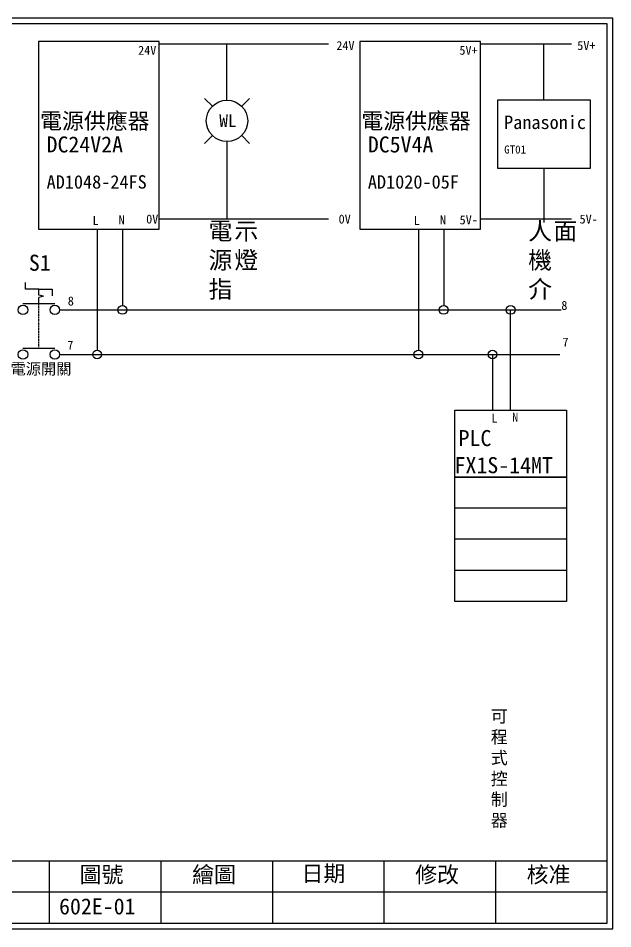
# Model space of a CAD drawing. Extents: x 10 to 297, y 3 to 207.
# Drawn here: x 163.7 to 297, y 3 to 207 of the extents above; entities that cross this region are included whole.
import ezdxf
from ezdxf.enums import TextEntityAlignment as Align

# ---------------------------------------------------------------- set-up
doc = ezdxf.new("R2010")
doc.units = 0
doc.linetypes.add('DASHED', pattern=[0.2, 0.1, -0.1])
doc.layers.get('0').update_dxf_attribs({"linetype": 'CONTINUOUS'})
for name, color, linetype in [('7', 7, 'CONTINUOUS'), ('圖框層', 7, 'CONTINUOUS'), ('標尺寸層', 3, 'CONTINUOUS')]:
    doc.layers.add(name, color=color, linetype=linetype)
doc.styles.add('CNS', font='romanc.shx', dxfattribs={"bigfont": 'chineset.shx'})
doc.styles.add('STSL', font='KAIU.TTF')

msp = doc.modelspace()

# ---------------------------------------------------------------- linework, layer by layer
for p, q in [((195.29, 201.72), (168.29, 201.72)), ((168.29, 201.72), (168.29, 159.72)), ((195.29, 159.72), (195.29, 201.72)), ((233.29, 201.19), (195.29, 201.19)), ((210.51, 192.51), (210.51, 201.19)), ((267.31, 201.72), (240.31, 201.72)), ((240.31, 201.72), (240.31, 159.72)), ((267.31, 159.72), (267.31, 201.72)), ((287.72, 201.19), (267.31, 201.19)), ((210.51, 188.61), (210.51, 192.51)), ((207.23, 187.25), (205.47, 189.02)), ((213.8, 187.25), (215.56, 189.02)), ((207.23, 180.69), (205.47, 178.92)), ((213.8, 180.69), (215.56, 178.92)), ((210.51, 179.33), (210.51, 175.38)), ((210.51, 175.38), (210.51, 161.98)), ((233.29, 161.98), (195.29, 161.98)), ((287.72, 161.98), (267.31, 161.98)), ((168.29, 159.72), (191.29, 159.72)), ((181.4, 159.72), (181.4, 132.64)), ((187.07, 159.72), (187.07, 142.64)), ((191.29, 159.72), (195.29, 159.72)), ((240.31, 159.72), (263.31, 159.72)), ((253.42, 159.72), (253.42, 132.64)), ((259.09, 159.72), (259.09, 142.64)), ((263.31, 159.72), (267.31, 159.72)), ((165.34, 146.29), (165.34, 147.79)), ((168.34, 146.29), (165.34, 146.29)), ((168.34, 146.29), (171.34, 146.29)), ((169.34, 144.68), (168.34, 144.94)), ((171.34, 146.29), (171.34, 144.79)), ((169.34, 144.68), (168.34, 144.41)), ((172.98, 141.64), (285.46, 141.64)), ((274.1, 119.16), (274.1, 141.64)), ((172.98, 131.64), (285.09, 131.64)), ((261.6, 119.16), (286.6, 119.16)), ((261.6, 104.16), (261.6, 119.16)), ((286.6, 119.16), (286.6, 104.16)), ((286.6, 104.16), (261.6, 104.16)), ((261.6, 104.16), (286.6, 104.16)), ((261.6, 97.2), (261.6, 104.16)), ((286.6, 104.16), (286.6, 97.2)), ((286.6, 97.2), (261.6, 97.2)), ((261.6, 90.24), (261.6, 97.2)), ((286.6, 97.2), (286.6, 90.24)), ((286.6, 90.24), (261.6, 90.24)), ((261.6, 83.28), (261.6, 90.24)), ((286.6, 90.24), (286.6, 83.28)), ((286.6, 83.28), (261.6, 83.28)), ((261.6, 76.32), (261.6, 83.28)), ((286.6, 83.28), (286.6, 76.32)), ((286.6, 76.32), (261.6, 76.32))]:
    msp.add_line(p, q)
for centre, radius in [((210.51, 183.97), 4.64), ((187.07, 141.64), 1), ((259.09, 141.64), 1), ((181.4, 131.64), 1), ((253.42, 131.64), 1)]:
    msp.add_circle(centre, radius)
at = {"layer": '7'}
for p, q in [((168.34, 144.94), (168.34, 146.29)), ((164.77, 143.07), (171.91, 143.07)), ((168.34, 143.07), (168.34, 144.41)), ((164.77, 133.07), (171.91, 133.07))]:
    msp.add_line(p, q, dxfattribs=at)
at = {"layer": '7', "linetype": 'DASHED'}
msp.add_line((168.34, 133.07), (168.34, 143.07), dxfattribs=at)
at = {"layer": '7'}
for centre in [(164.77, 141.64), (171.91, 141.64), (164.77, 131.64), (171.91, 131.64)]:
    msp.add_circle(centre, 1.07, dxfattribs=at)
at = {"layer": '圖框層', "color": 7}
for p, q in [((297, 206.97), (10, 206.97)), ((297, 3), (297, 206.97)), ((295.75, 205.72), (11.25, 205.72)), ((295.75, 4.25), (295.75, 205.72)), ((11.25, 18.25), (295.75, 18.25)), ((170.75, 4.25), (170.75, 18.25)), ((195.75, 4.25), (195.75, 18.25)), ((220.75, 4.25), (220.75, 18.25)), ((245.75, 4.25), (245.75, 18.25)), ((270.75, 4.25), (270.75, 18.25)), ((145.75, 11.25), (295.75, 11.25)), ((11.25, 4.25), (295.75, 4.25)), ((10, 3), (297, 3))]:
    msp.add_line(p, q, dxfattribs=at)
at = {"layer": '標尺寸層', "color": 7}
for p, q in [((281.55, 188.72), (281.55, 201.19)), ((281.55, 173.28), (281.55, 161.24)), ((270.03, 131.67), (270.03, 119.15))]:
    msp.add_line(p, q, dxfattribs=at)
msp.add_lwpolyline([(271.2, 188.72), (291.9, 188.72), (291.9, 173.28), (271.2, 173.28)], close=True, dxfattribs=at)
for centre in [(274.1, 141.64), (270.03, 131.64)]:
    msp.add_circle(centre, 1, dxfattribs=at)

# ---------------------------------------------------------------- texts
at = {"color": 7}
msp.add_text('WL', height=2.856, dxfattribs=at).set_placement((210.72, 184.02), align=Align.MIDDLE_CENTER)
at = {"layer": '圖框層', "color": 4, "style": 'STSL'}
for s, height, p in [('24V', 2, (190.59, 198.78)), ('24V', 2, (235.02, 199.84)), ('5V+', 2, (262.61, 198.78)), ('5V+', 2, (289.03, 199.84)), ('電源供應器', 3.6, (168.6, 182.15)), ('電源供應器', 3.6, (240.62, 182.15)), ('Panasonic', 3, (272.63, 182.15)), ('DC24V2A', 3.6, (170.06, 176.89)), ('DC5V4A', 3.6, (242.08, 176.89)), ('GT01', 1.8, (272.66, 176.66)), ('AD1048-24FS', 3, (170.07, 168.8)), ('AD1020-05F', 3, (242.09, 168.8)), ('L', 2, (180.36, 160.63)), ('N', 2, (186.22, 160.78)), ('0V', 2, (192.39, 160.98)), ('0V', 2, (235.53, 160.98)), ('L', 2, (252.38, 160.63)), ('N', 2, (258.24, 160.78)), ('5V-', 2, (262.66, 160.79)), ('5V-', 2, (289.55, 160.98)), ('S1', 3.6, (166.1, 150.39)), ('8', 2, (174.82, 142.62)), ('8', 2, (285.46, 141.64)), ('7', 2, (174.73, 132.74)), ('7', 2, (285.72, 133.42)), ('L', 2, (269.8, 116.4)), ('N', 2, (274.44, 116.58)), ('PLC', 3.6, (262.42, 111.12)), ('FX1S-14MT', 3.6, (261.53, 105.05)), ('圖號', 3.6, (177.47, 13.34)), ('繪圖', 3.6, (202.69, 13.34)), ('日期', 3.6, (227.22, 13.59)), ('修改', 3.6, (252.69, 13.34)), ('核准', 3.6, (277.69, 13.34)), ('602E-01', 3.6, (172.86, 6.22))]:
    msp.add_text(s, height=height, dxfattribs=at).set_placement(p)
at = {"layer": '標尺寸層', "color": 7, "attachment_point": 1, "style": 'CNS'}
for s, insert, char_height, width in [('{\\fDFKai-SB|b0|i0|c136|p65;電\\P源指}', (206.38, 161.24), 3.9, 4.1392), ('{\\fDFKai-SB|b0|i0|c136|p65;示燈}', (212.18, 161.24), 3.9, 4.1392), ('{\\fDFKai-SB|b0|i0|c136|p65;人機介}', (278.04, 161.24), 3.9, 4.1392), ('{\\fDFKai-SB|b0|i0|c136|p65;面}', (283.71, 161.24), 3.9, 4.1392), ('{\\fDFKai-SB|b0|i0|c136|p65;電源開關}', (161.99, 129.67), 2.5, 14.0847), ('{\\fDFKai-SB|b0|i0|c136|p65;可程式控制器}', (269.64, 52.04), 2.8, 5.4243)]:
    msp.add_mtext(s, dxfattribs=dict(at, insert=insert, char_height=char_height, width=width))

doc.saveas('drawing.dxf')
